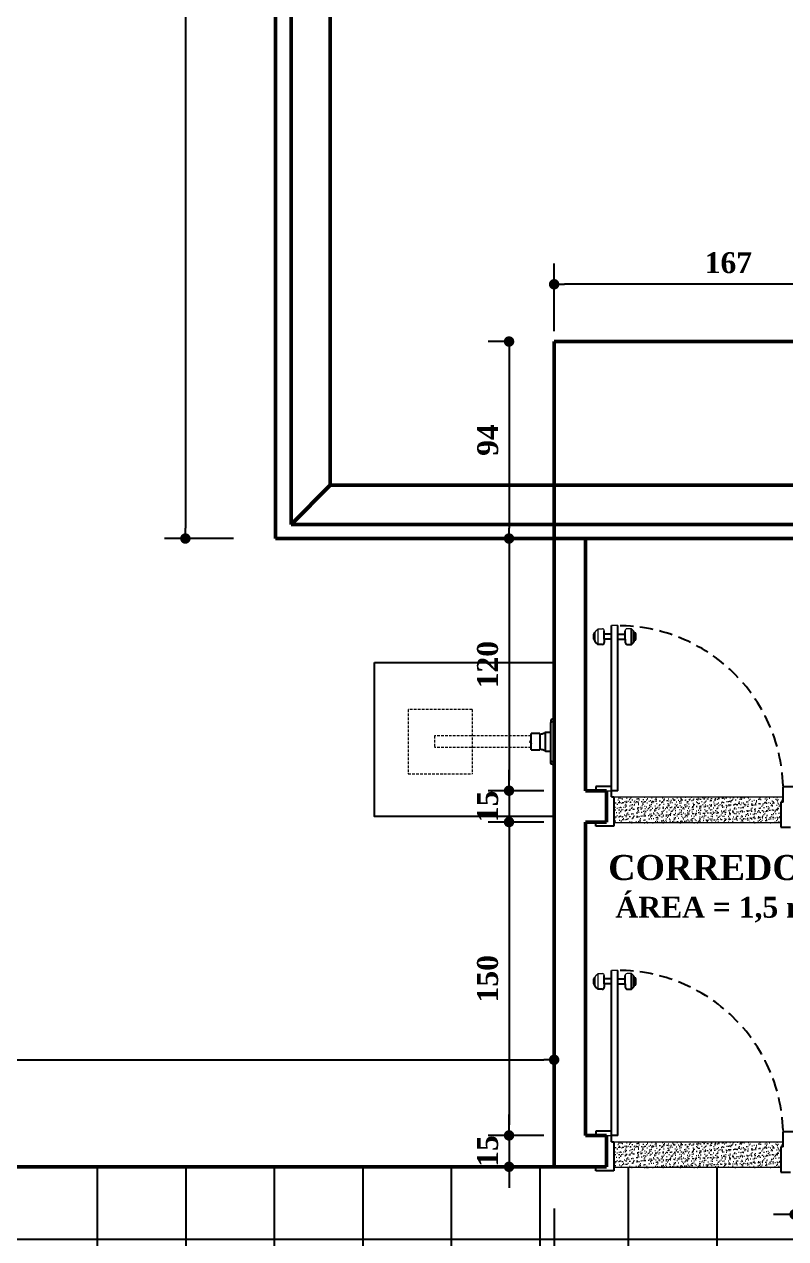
# Model space of a CAD drawing. Header units: millimetres. Extents: x 14929 to 124997, y 1647 to 25134.
# Drawn here: x 15713 to 16077, y 21675 to 22256 of the extents above; entities that cross this region are included whole.
import ezdxf

# ---------------------------------------------------------------- set-up
doc = ezdxf.new("R2010")
doc.units = ezdxf.units.MM
doc.linetypes.add('HIDDEN', pattern=[9.525, 6.35, -3.175])
for name, color, linetype in [('ACESSORIOS', 2, 'Continuous'), ('Hachuria - Moveis', 1, 'Continuous'), ('Piso', 55, 'Continuous'), ('PORTAS', 3, 'Continuous'), ('Portas-Projeção', 55, 'HIDDEN')]:
    doc.layers.add(name, color=color, linetype=linetype)
for name, color, linetype, lineweight in [('Hachura', 1, 'Continuous', 9), ('Parede Baixa', 5, 'Continuous', 50), ('Pilares Sub-solo', 7, 'Continuous', 70), ('Pisos Externos', 15, 'Continuous', 9), ('Portas - Janelas', 2, 'Continuous', 20), ('Projeção Janela', 15, 'HIDDEN', 9)]:
    doc.layers.add(name, color=color, linetype=linetype, lineweight=lineweight)
doc.styles.add('Valéria', font='romantic.ttf', dxfattribs={"height": 10})
doc.dimstyles.new('Cota - 50', dxfattribs={"dimtxt": 10, "dimasz": 5, "dimexe": 10, "dimexo": 20, "dimgap": 5, "dimtad": 1, "dimtxsty": 'Valéria', "dimblk": 'DOT', "dimcen": 0, "dimclrd": 12, "dimclre": 12, "dimclrt": 2, "dimazin": 2, "dimtfac": 1, "dimtix": 1, "dimtmove": 0, "dimatfit": 3, "dimldrblk": 'DOT', "dimfxl": 1, "dimarcsym": 0})

# ---------------------------------------------------------------- blocks, each defined once
blk = doc.blocks.new('_Dot')
at = {"color": 0, "linetype": 'ByBlock', "lineweight": -2}
blk.add_line((-0.5, 0), (-1, 0), dxfattribs=at)
at = {"color": 0, "linetype": 'ByBlock', "const_width": 0.5}
blk.add_lwpolyline([(-0.25, 0, 1), (0.25, 0, 1)], format="xyb", close=True, dxfattribs=at)
blk = doc.blocks.new('*D702')
at = {"color": 12, "lineweight": -2, "transparency": 16777216}
for p, q in [((15966.4, 22109.41), (15966.4, 22141.82)), ((16133.08, 22109.41), (16133.08, 22141.82)), ((16128.08, 22131.82), (15971.4, 22131.82))]:
    blk.add_line(p, q, dxfattribs=at)
at = {"layer": 'Defpoints', "color": 0, "transparency": 16777216}
for p in [(15966.4, 22131.82), (15966.4, 22089.41), (16133.08, 22089.41)]:
    blk.add_point(p, dxfattribs=at)
at = {"color": 12, "lineweight": -2, "transparency": 16777216, "xscale": 5, "yscale": 5, "zscale": 5, "rotation": 180}
blk.add_blockref('_Dot', (15966.4, 22131.82), dxfattribs=at)
at = {"color": 12, "lineweight": -2, "transparency": 16777216, "xscale": 5, "yscale": 5, "zscale": 5}
blk.add_blockref('_Dot', (16133.08, 22131.82), dxfattribs=at)
at = {"color": 2, "transparency": 16777216, "insert": (16049.74, 22142.06), "char_height": 10, "attachment_point": 5, "style": 'Valéria'}
blk.add_mtext('{\\fRomantic|b1|i0|c2|p2;167}', dxfattribs=at)
blk = doc.blocks.new('*D703')
at = {"color": 12, "lineweight": -2, "transparency": 16777216}
for p, q in [((15946.4, 22104.41), (15934.83, 22104.41)), ((15944.83, 22099.41), (15944.83, 22015.1)), ((15946.4, 22010.1), (15934.83, 22010.1))]:
    blk.add_line(p, q, dxfattribs=at)
at = {"layer": 'Defpoints', "color": 0, "transparency": 16777216}
for p in [(15966.4, 22104.41), (15944.83, 22010.1), (15966.4, 22010.1)]:
    blk.add_point(p, dxfattribs=at)
at = {"color": 12, "lineweight": -2, "transparency": 16777216, "xscale": 5, "yscale": 5, "zscale": 5}
for p, rotation in [((15944.83, 22104.41), 90), ((15944.83, 22010.1), 270)]:
    blk.add_blockref('_Dot', p, dxfattribs=dict(at, rotation=rotation))
at = {"color": 2, "transparency": 16777216, "insert": (15934.68, 22057.25), "char_height": 10, "attachment_point": 5, "rotation": 90, "style": 'Valéria'}
blk.add_mtext('{\\fRomantic|b1|i0|c2|p2;94}', dxfattribs=at)
blk = doc.blocks.new('*D704')
at = {"color": 12, "lineweight": -2, "transparency": 16777216}
for p, q in [((15946.4, 22010.1), (15934.83, 22010.1)), ((15944.83, 22005.1), (15944.83, 21894.41)), ((15961.4, 21889.41), (15934.83, 21889.41))]:
    blk.add_line(p, q, dxfattribs=at)
at = {"layer": 'Defpoints', "color": 0, "transparency": 16777216}
for p in [(15966.4, 22010.1), (15944.83, 21889.41), (15981.4, 21889.41)]:
    blk.add_point(p, dxfattribs=at)
at = {"color": 12, "lineweight": -2, "transparency": 16777216, "xscale": 5, "yscale": 5, "zscale": 5}
for p, rotation in [((15944.83, 22010.1), 90), ((15944.83, 21889.41), 270)]:
    blk.add_blockref('_Dot', p, dxfattribs=dict(at, rotation=rotation))
at = {"color": 2, "transparency": 16777216, "insert": (15934.6, 21949.75), "char_height": 10, "attachment_point": 5, "rotation": 90, "style": 'Valéria'}
blk.add_mtext('{\\fRomantic|b1|i0|c2|p2;120}', dxfattribs=at)
blk = doc.blocks.new('*D705')
at = {"color": 12, "lineweight": -2, "transparency": 16777216}
for p, q in [((15944.83, 21894.41), (15944.83, 21899.41)), ((15961.4, 21889.41), (15934.83, 21889.41)), ((15944.83, 21889.41), (15944.83, 21874.41)), ((15961.4, 21874.41), (15934.83, 21874.41)), ((15944.83, 21869.41), (15944.83, 21864.41))]:
    blk.add_line(p, q, dxfattribs=at)
at = {"layer": 'Defpoints', "color": 0, "transparency": 16777216}
for p in [(15981.4, 21889.41), (15944.83, 21874.41), (15981.4, 21874.41)]:
    blk.add_point(p, dxfattribs=at)
at = {"color": 12, "lineweight": -2, "transparency": 16777216, "xscale": 5, "yscale": 5, "zscale": 5}
for p, rotation in [((15944.83, 21889.41), 270), ((15944.83, 21874.41), 90)]:
    blk.add_blockref('_Dot', p, dxfattribs=dict(at, rotation=rotation))
at = {"color": 2, "transparency": 16777216, "insert": (15934.61, 21881.91), "char_height": 10, "attachment_point": 5, "rotation": 90, "style": 'Valéria'}
blk.add_mtext('{\\fRomantic|b1|i0|c2|p2;15}', dxfattribs=at)
blk = doc.blocks.new('*D706')
at = {"color": 12, "lineweight": -2, "transparency": 16777216}
for p, q in [((15961.4, 21874.41), (15934.83, 21874.41)), ((15944.83, 21869.41), (15944.83, 21729.41)), ((15961.4, 21724.41), (15934.83, 21724.41))]:
    blk.add_line(p, q, dxfattribs=at)
at = {"layer": 'Defpoints', "color": 0, "transparency": 16777216}
for p in [(15981.4, 21874.41), (15944.83, 21724.41), (15981.4, 21724.41)]:
    blk.add_point(p, dxfattribs=at)
at = {"color": 12, "lineweight": -2, "transparency": 16777216, "xscale": 5, "yscale": 5, "zscale": 5}
for p, rotation in [((15944.83, 21874.41), 90), ((15944.83, 21724.41), 270)]:
    blk.add_blockref('_Dot', p, dxfattribs=dict(at, rotation=rotation))
at = {"color": 2, "transparency": 16777216, "insert": (15934.6, 21799.41), "char_height": 10, "attachment_point": 5, "rotation": 90, "style": 'Valéria'}
blk.add_mtext('{\\fRomantic|b1|i0|c2|p2;150}', dxfattribs=at)
blk = doc.blocks.new('*D707')
at = {"color": 12, "lineweight": -2, "transparency": 16777216}
for p, q in [((15944.83, 21729.41), (15944.83, 21734.41)), ((15961.4, 21724.41), (15934.83, 21724.41)), ((15944.83, 21724.41), (15944.83, 21709.41)), ((15946.4, 21709.41), (15934.83, 21709.41)), ((15944.83, 21704.41), (15944.83, 21699.41))]:
    blk.add_line(p, q, dxfattribs=at)
at = {"layer": 'Defpoints', "color": 0, "transparency": 16777216}
for p in [(15981.4, 21724.41), (15944.83, 21709.41), (15966.4, 21709.41)]:
    blk.add_point(p, dxfattribs=at)
at = {"color": 12, "lineweight": -2, "transparency": 16777216, "xscale": 5, "yscale": 5, "zscale": 5}
for p, rotation in [((15944.83, 21724.41), 270), ((15944.83, 21709.41), 90)]:
    blk.add_blockref('_Dot', p, dxfattribs=dict(at, rotation=rotation))
at = {"color": 2, "transparency": 16777216, "insert": (15934.61, 21716.91), "char_height": 10, "attachment_point": 5, "rotation": 90, "style": 'Valéria'}
blk.add_mtext('{\\fRomantic|b1|i0|c2|p2;15}', dxfattribs=at)
blk = doc.blocks.new('*D709')
at = {"color": 12, "lineweight": -2, "transparency": 16777216}
for p, q in [((16081.4, 21704.41), (16081.4, 21676.62)), ((16096.4, 21704.41), (16096.4, 21676.62)), ((16076.4, 21686.62), (16071.4, 21686.62)), ((16096.4, 21686.62), (16081.4, 21686.62)), ((16101.4, 21686.62), (16106.4, 21686.62))]:
    blk.add_line(p, q, dxfattribs=at)
at = {"layer": 'Defpoints', "color": 0, "transparency": 16777216}
for p in [(16081.4, 21724.41), (16096.4, 21724.41), (16081.4, 21686.62)]:
    blk.add_point(p, dxfattribs=at)
at = {"color": 12, "lineweight": -2, "transparency": 16777216, "xscale": 5, "yscale": 5, "zscale": 5}
blk.add_blockref('_Dot', (16081.4, 21686.62), dxfattribs=at)
at = {"color": 12, "lineweight": -2, "transparency": 16777216, "xscale": 5, "yscale": 5, "zscale": 5, "rotation": 180}
blk.add_blockref('_Dot', (16096.4, 21686.62), dxfattribs=at)
at = {"color": 2, "transparency": 16777216, "insert": (16088.9, 21696.85), "char_height": 10, "attachment_point": 5, "style": 'Valéria'}
blk.add_mtext('{\\fRomantic|b1|i0|c2|p2;15}', dxfattribs=at)
blk = doc.blocks.new('*D711')
at = {"color": 12, "lineweight": -2, "transparency": 16777216}
for p, q in [((15813.08, 22733.57), (15780.02, 22733.57)), ((15790.02, 22728.57), (15790.02, 22015.1)), ((15813.08, 22010.1), (15780.02, 22010.1))]:
    blk.add_line(p, q, dxfattribs=at)
at = {"layer": 'Defpoints', "color": 0, "transparency": 16777216}
for p in [(15833.08, 22733.57), (15790.02, 22010.1), (15833.08, 22010.1)]:
    blk.add_point(p, dxfattribs=at)
at = {"color": 12, "lineweight": -2, "transparency": 16777216, "xscale": 5, "yscale": 5, "zscale": 5}
for p, rotation in [((15790.02, 22733.57), 90), ((15790.02, 22010.1), 270)]:
    blk.add_blockref('_Dot', p, dxfattribs=dict(at, rotation=rotation))
at = {"color": 2, "transparency": 16777216, "insert": (15779.82, 22371.84), "char_height": 10, "attachment_point": 5, "rotation": 90, "style": 'Valéria'}
blk.add_mtext('{\\fRomantic|b1|i0|c2|p2;700}', dxfattribs=at)
blk = doc.blocks.new('*D730')
at = {"color": 12, "lineweight": -2, "transparency": 16777216}
for p, q in [((15393.73, 21754.41), (15393.73, 21770.61)), ((15966.4, 21729.41), (15966.4, 21770.61)), ((15398.73, 21760.61), (15961.4, 21760.61))]:
    blk.add_line(p, q, dxfattribs=at)
at = {"layer": 'Defpoints', "color": 0, "transparency": 16777216}
for p in [(15966.4, 21760.61), (15393.73, 21734.41), (15966.4, 21709.41)]:
    blk.add_point(p, dxfattribs=at)
at = {"color": 12, "lineweight": -2, "transparency": 16777216, "xscale": 5, "yscale": 5, "zscale": 5, "rotation": 180}
blk.add_blockref('_Dot', (15393.73, 21760.61), dxfattribs=at)
at = {"color": 12, "lineweight": -2, "transparency": 16777216, "xscale": 5, "yscale": 5, "zscale": 5}
blk.add_blockref('_Dot', (15966.4, 21760.61), dxfattribs=at)
at = {"color": 2, "transparency": 16777216, "insert": (15680.06, 21770.75), "char_height": 10, "attachment_point": 5, "style": 'Valéria'}
blk.add_mtext('{\\fRomantic|b1|i0|c2|p2;572}', dxfattribs=at)
blk = doc.blocks.new('*D749')
at = {"color": 12, "lineweight": -2, "transparency": 16777216}
for p, q in [((15966.4, 21689.41), (15966.4, 21626.93)), ((16311.4, 21689.41), (16311.4, 21626.93)), ((16306.4, 21636.93), (15971.4, 21636.93))]:
    blk.add_line(p, q, dxfattribs=at)
at = {"layer": 'Defpoints', "color": 0, "transparency": 16777216}
for p in [(15966.4, 21709.41), (16311.4, 21709.41), (15966.4, 21636.93)]:
    blk.add_point(p, dxfattribs=at)
at = {"color": 12, "lineweight": -2, "transparency": 16777216, "xscale": 5, "yscale": 5, "zscale": 5, "rotation": 180}
blk.add_blockref('_Dot', (15966.4, 21636.93), dxfattribs=at)
at = {"color": 12, "lineweight": -2, "transparency": 16777216, "xscale": 5, "yscale": 5, "zscale": 5}
blk.add_blockref('_Dot', (16311.4, 21636.93), dxfattribs=at)
at = {"color": 2, "transparency": 16777216, "insert": (16138.9, 21647.12), "char_height": 10, "attachment_point": 5, "style": 'Valéria'}
blk.add_mtext('345', dxfattribs=at)

msp = doc.modelspace()

# ---------------------------------------------------------------- hatches: boundary and pattern name
at = {"layer": 'Piso'}
h = msp.add_hatch(dxfattribs=at)
h.set_pattern_fill('ANSI37', color=256, scale=13.33333, angle=-45)
h.paths.add_polyline_path([(15783.87, 21548.572), (15843.87, 21548.572), (15843.87, 21398.572), (15783.87, 21398.572)], flags=16)
h.paths.add_polyline_path([(15983.87, 21548.572), (15983.87, 21488.572), (15843.87, 21488.572), (15843.87, 21548.572)], flags=16)
edge = h.paths.add_edge_path(flags=16)
edge.add_line((15745.804, 21498.938), (15750.002, 21495.093))
edge.add_arc((15763.994, 21489.407), 15.104, 157.882989, 198.416784)
edge.add_line((15749.664, 21484.635), (15745.804, 21480.755))
edge.add_line((15745.804, 21480.755), (15745.804, 21498.938))
edge = h.paths.add_edge_path(flags=16)
edge.add_line((15750.187, 21445.309), (15746.328, 21441.429))
edge.add_line((15746.328, 21441.429), (15746.328, 21459.612))
edge.add_line((15746.328, 21459.612), (15750.525, 21455.767))
edge.add_arc((15764.517, 21450.081), 15.104, 157.882989, 198.416784)
edge = h.paths.add_edge_path(flags=16)
edge.add_arc((15764.517, 21450.081), 15.104, 0, 360)
edge = h.paths.add_edge_path(flags=16)
edge.add_line((15522.404, 21630.793), (15522.404, 21649.951))
edge.add_line((15522.404, 21649.951), (15622.404, 21649.951))
edge.add_line((15622.404, 21649.951), (15622.404, 21630.793))
edge.add_line((15622.404, 21630.793), (15600.16, 21630.793))
edge.add_arc((15600.16, 21625.827), 4.967, 90, 180)
edge.add_line((15595.193, 21625.827), (15595.193, 21596.027))
edge.add_arc((15600.16, 21596.027), 4.967, 180, 270)
edge.add_line((15600.16, 21591.06), (15622.404, 21591.06))
edge.add_line((15622.404, 21591.06), (15622.404, 21571.885))
edge.add_line((15622.404, 21571.885), (15600.16, 21571.885))
edge.add_arc((15600.16, 21566.919), 4.967, 90, 180)
edge.add_line((15595.193, 21566.919), (15595.193, 21537.119))
edge.add_arc((15600.16, 21537.119), 4.967, 180, 270)
edge.add_line((15600.16, 21532.152), (15622.404, 21532.152))
edge.add_line((15622.404, 21532.152), (15622.404, 21513.492))
edge.add_line((15622.404, 21513.492), (15600.16, 21513.492))
edge.add_arc((15600.16, 21508.525), 4.967, 90, 180)
edge.add_line((15595.193, 21508.525), (15595.193, 21478.725))
edge.add_arc((15600.16, 21478.725), 4.967, 180, 270)
edge.add_line((15600.16, 21473.758), (15622.404, 21473.758))
edge.add_line((15622.404, 21473.758), (15622.404, 21449.951))
edge.add_line((15622.404, 21449.951), (15522.404, 21449.951))
edge.add_line((15522.404, 21449.951), (15522.404, 21473.758))
edge.add_line((15522.404, 21473.758), (15541.221, 21473.758))
edge.add_arc((15541.221, 21478.725), 4.967, 270, 360)
edge.add_line((15546.187, 21478.725), (15546.187, 21508.525))
edge.add_arc((15541.221, 21508.525), 4.967, 0, 90)
edge.add_line((15541.221, 21513.492), (15522.404, 21513.492))
edge.add_line((15522.404, 21513.492), (15522.404, 21532.152))
edge.add_line((15522.404, 21532.152), (15541.221, 21532.152))
edge.add_arc((15541.221, 21537.119), 4.967, 270, 360)
edge.add_line((15546.187, 21537.119), (15546.187, 21566.919))
edge.add_arc((15541.221, 21566.919), 4.967, 0, 90)
edge.add_line((15541.221, 21571.885), (15522.404, 21571.885))
edge.add_line((15522.404, 21571.885), (15522.404, 21591.06))
edge.add_line((15522.404, 21591.06), (15541.221, 21591.06))
edge.add_arc((15541.221, 21596.027), 4.967, 270, 360)
edge.add_line((15546.187, 21596.027), (15546.187, 21625.827))
edge.add_arc((15541.221, 21625.827), 4.967, 0, 90)
edge.add_line((15541.221, 21630.793), (15522.404, 21630.793))
edge = h.paths.add_edge_path(flags=0)
edge.add_arc((15541.221, 21625.827), 4.967, 0, 90)
edge.add_line((15541.221, 21630.793), (15522.404, 21630.793))
edge.add_line((15522.404, 21630.793), (15522.404, 21591.06))
edge.add_line((15522.404, 21591.06), (15541.221, 21591.06))
edge.add_arc((15541.221, 21596.027), 4.967, 270, 360)
edge.add_line((15546.187, 21596.027), (15546.187, 21625.827))
edge = h.paths.add_edge_path(flags=16)
edge.add_line((15541.221, 21532.152), (15522.404, 21532.152))
edge.add_line((15522.404, 21532.152), (15522.404, 21571.885))
edge.add_line((15522.404, 21571.885), (15541.221, 21571.885))
edge.add_arc((15541.221, 21566.919), 4.967, 0, 90, ccw=False)
edge.add_line((15546.187, 21566.919), (15546.187, 21537.119))
edge.add_arc((15541.221, 21537.119), 4.967, -90, 0, ccw=False)
edge = h.paths.add_edge_path(flags=16)
edge.add_arc((15541.221, 21508.525), 4.967, 0, 90)
edge.add_line((15541.221, 21513.492), (15522.404, 21513.492))
edge.add_line((15522.404, 21513.492), (15522.404, 21473.758))
edge.add_line((15522.404, 21473.758), (15541.221, 21473.758))
edge.add_arc((15541.221, 21478.725), 4.967, 270, 360)
edge.add_line((15546.187, 21478.725), (15546.187, 21508.525))
edge = h.paths.add_edge_path(flags=16)
edge.add_line((15511.421, 21513.492), (15522.404, 21513.492))
edge.add_line((15522.404, 21513.492), (15522.404, 21473.758))
edge.add_line((15522.404, 21473.758), (15511.421, 21473.758))
edge.add_arc((15511.421, 21478.725), 4.967, 180, 270, ccw=False)
edge.add_line((15506.454, 21478.725), (15506.454, 21508.525))
edge.add_arc((15511.421, 21508.525), 4.967, 90, 180, ccw=False)
edge = h.paths.add_edge_path(flags=16)
edge.add_line((15504.716, 21473.692), (15501.997, 21472.473))
edge.add_arc((15548.644, 21493.203), 51.046, 155.131025, 203.960911, ccw=False)
edge.add_line((15502.331, 21514.671), (15505.163, 21513.69))
edge.add_arc((15548.644, 21493.203), 48.066, 154.771623, 203.949464)
edge = h.paths.add_edge_path(flags=16)
edge.add_line((15511.421, 21571.885), (15522.404, 21571.885))
edge.add_line((15522.404, 21571.885), (15522.404, 21532.152))
edge.add_line((15522.404, 21532.152), (15511.421, 21532.152))
edge.add_arc((15511.421, 21537.119), 4.967, 180, 270, ccw=False)
edge.add_line((15506.454, 21537.119), (15506.454, 21566.919))
edge.add_arc((15511.421, 21566.919), 4.967, 90, 180, ccw=False)
edge = h.paths.add_edge_path(flags=16)
edge.add_line((15502.331, 21573.064), (15505.163, 21572.084))
edge.add_arc((15548.644, 21551.597), 48.066, 154.771623, 203.949464)
edge.add_line((15504.716, 21532.085), (15501.997, 21530.866))
edge.add_arc((15548.644, 21551.597), 51.046, 155.131025, 203.960911, ccw=False)
edge = h.paths.add_edge_path(flags=16)
edge.add_line((15629.96, 21532.152), (15622.404, 21532.152))
edge.add_line((15622.404, 21532.152), (15622.404, 21571.885))
edge.add_line((15622.404, 21571.885), (15629.96, 21571.885))
edge.add_arc((15629.96, 21566.919), 4.967, 0, 90, ccw=False)
edge.add_line((15634.927, 21566.919), (15634.927, 21537.119))
edge.add_arc((15629.96, 21537.119), 4.967, 270, 360, ccw=False)
edge = h.paths.add_edge_path(flags=0)
edge.add_line((15600.16, 21571.885), (15622.404, 21571.885))
edge.add_line((15622.404, 21571.885), (15622.404, 21532.152))
edge.add_line((15622.404, 21532.152), (15600.16, 21532.152))
edge.add_arc((15600.16, 21537.119), 4.967, 180, 270, ccw=False)
edge.add_line((15595.193, 21537.119), (15595.193, 21566.919))
edge.add_arc((15600.16, 21566.919), 4.967, 90, 180, ccw=False)
edge = h.paths.add_edge_path(flags=16)
edge.add_line((15636.218, 21572.084), (15639.049, 21573.064))
edge.add_arc((15592.737, 21551.597), 51.046, -23.960911, 24.868975, ccw=False)
edge.add_line((15639.384, 21530.866), (15636.664, 21532.085))
edge.add_arc((15592.737, 21551.597), 48.066, 336.050536, 385.228377)
edge = h.paths.add_edge_path(flags=0)
edge.add_line((15600.16, 21513.492), (15622.404, 21513.492))
edge.add_line((15622.404, 21513.492), (15622.404, 21473.758))
edge.add_line((15622.404, 21473.758), (15600.16, 21473.758))
edge.add_arc((15600.16, 21478.725), 4.967, 180, 270, ccw=False)
edge.add_line((15595.193, 21478.725), (15595.193, 21508.525))
edge.add_arc((15600.16, 21508.525), 4.967, 90, 180, ccw=False)
edge = h.paths.add_edge_path(flags=16)
edge.add_line((15629.96, 21473.758), (15622.404, 21473.758))
edge.add_line((15622.404, 21473.758), (15622.404, 21513.492))
edge.add_line((15622.404, 21513.492), (15629.96, 21513.492))
edge.add_arc((15629.96, 21508.525), 4.967, 0, 90, ccw=False)
edge.add_line((15634.927, 21508.525), (15634.927, 21478.725))
edge.add_arc((15629.96, 21478.725), 4.967, 270, 360, ccw=False)
edge = h.paths.add_edge_path(flags=16)
edge.add_line((15636.218, 21513.69), (15639.049, 21514.671))
edge.add_arc((15592.737, 21493.203), 51.046, -23.960911, 24.868975, ccw=False)
edge.add_line((15639.384, 21472.473), (15636.664, 21473.692))
edge.add_arc((15592.737, 21493.203), 48.066, 336.050536, 385.228377)
h.paths.add_polyline_path([(16168.725, 21709.407), (15395.31, 21709.407), (15393.725, 21384.407), (15653.725, 21384.407), (15653.725, 21254.407), (15842.921, 21257.455), (15842.921, 21327.58), (15913.446, 21329.571), (15878.749, 21328.759), (15878.749, 21331.509), (15875.737, 21331.509), (15875.737, 21333.342), (15880.321, 21333.342), (15880.305, 21328.759), (15883.071, 21328.759), (15918.612, 21327.58), (15917.171, 21257.455), (15923.725, 21314.407), (16088.656, 21314.407), (16093.725, 21314.407), (16093.725, 21406.407), (16153.725, 21406.407), (16153.725, 21446.072), (16063.87, 21446.072), (16063.87, 21548.572), (16153.725, 21548.572), (16153.725, 21554.407), (16168.725, 21554.407)])
at = {"layer": 'Pisos Externos'}
h = msp.add_hatch(dxfattribs=at)
h.set_pattern_fill('AR-SAND', color=256, scale=0.05, angle=225)
h.set_pattern_definition([(262.5, (112437.8524, 29858.4945), (1.786906744, -1.673767446), [0, -1.9304, 0, -2.159, 0, -2.06375]), (232.5, (112437.8524, 29858.4945), (0.94505464, -4.12366426), [0, -1.0414, 0, -1.7399, 0, -0.66675]), (192.5, (112438.957, 29859.599), (-2.79149913, -2.80166156), [0, -0.635, 0, -2.286, 0, -2.9845]), (182.5, (112438.957, 29859.599), (-1.91140555, -3.48775391), [0, -0.3175, 0, -1.4986, 0, -1.7145])])
h.paths.add_polyline_path([(16074.904, 21883.935), (16075.905, 21883.935), (16075.905, 21886.407), (15994.904, 21886.407), (15994.904, 21873.992), (16074.904, 21873.992)])
h = msp.add_hatch(dxfattribs=at)
h.set_pattern_fill('AR-SAND', color=256, scale=0.05, angle=225)
h.set_pattern_definition([(262.5, (112437.8524, 29693.4945), (1.786906744, -1.673767446), [0, -1.9304, 0, -2.159, 0, -2.06375]), (232.5, (112437.8524, 29693.4945), (0.94505464, -4.12366426), [0, -1.0414, 0, -1.7399, 0, -0.66675]), (192.5, (112438.957, 29694.599), (-2.79149913, -2.80166156), [0, -0.635, 0, -2.286, 0, -2.9845]), (182.5, (112438.957, 29694.599), (-1.91140555, -3.48775391), [0, -0.3175, 0, -1.4986, 0, -1.7145])])
h.paths.add_polyline_path([(16074.904, 21718.935), (16075.905, 21718.935), (16075.905, 21721.407), (15994.904, 21721.407), (15994.904, 21708.992), (16074.904, 21708.992)])

# ---------------------------------------------------------------- linework, layer by layer
at = {"layer": 'ACESSORIOS', "color": 2, "linetype": 'Continuous'}
for p, q in [((15993.904, 21891.407), (15986.404, 21891.407)), ((15986.404, 21891.407), (15986.404, 21889.407)), ((15986.404, 21872.407), (15986.404, 21874.407)), ((15994.904, 21872.407), (15986.404, 21872.407)), ((15993.904, 21726.407), (15986.404, 21726.407)), ((15986.404, 21726.407), (15986.404, 21724.407)), ((15986.404, 21707.407), (15986.404, 21709.407)), ((15994.904, 21707.407), (15986.404, 21707.407))]:
    msp.add_line(p, q, dxfattribs=at)
at = {"layer": 'Hachura'}
for p, q in [((15994.904, 21886.407), (16075.905, 21886.407)), ((16074.903, 21873.992), (15994.904, 21873.992)), ((15994.904, 21721.407), (16075.905, 21721.407)), ((16074.903, 21708.992), (15994.904, 21708.992))]:
    msp.add_line(p, q, dxfattribs=at)
at = {"layer": 'Hachuria - Moveis'}
for p, q in [((15964.872, 21923.269), (15964.863, 21923.192)), ((15964.863, 21923.192), (15964.863, 21921.89)), ((15964.863, 21921.89), (15964.872, 21921.98)), ((15964.863, 21917.273), (15964.863, 21921.89)), ((15964.899, 21923.347), (15964.872, 21923.269)), ((15964.872, 21921.98), (15964.899, 21922.071)), ((15964.941, 21923.422), (15964.899, 21923.347)), ((15964.899, 21922.071), (15964.941, 21922.158)), ((15964.996, 21923.487), (15964.941, 21923.422)), ((15964.941, 21922.158), (15965.129, 21922.335)), ((15965.06, 21923.539), (15964.996, 21923.487)), ((15965.129, 21923.573), (15965.06, 21923.539)), ((15966.404, 21924.038), (15965.129, 21923.573)), ((15965.129, 21922.335), (15965.798, 21922.62)), ((15965.798, 21922.62), (15966.404, 21922.859)), ((15966.404, 21924.038), (15966.404, 21901.638)), ((15959.494, 21916.765), (15955.484, 21916.765)), ((15955.484, 21913.649), (15955.484, 21916.765)), ((15959.494, 21916.765), (15959.494, 21916.179)), ((15959.708, 21916.269), (15959.494, 21916.179)), ((15959.494, 21916.179), (15959.494, 21909.496)), ((15959.926, 21916.347), (15959.708, 21916.269)), ((15960.148, 21916.415), (15959.926, 21916.347)), ((15960.372, 21916.471), (15960.148, 21916.415)), ((15960.601, 21916.516), (15960.372, 21916.471)), ((15960.959, 21916.598), (15960.601, 21916.516)), ((15961.301, 21916.715), (15960.959, 21916.598)), ((15961.627, 21916.866), (15961.301, 21916.715)), ((15961.938, 21917.052), (15961.627, 21916.866)), ((15962.232, 21917.273), (15961.938, 21917.052)), ((15964.863, 21917.273), (15962.232, 21917.273)), ((15962.232, 21908.403), (15962.232, 21917.273)), ((15964.863, 21908.403), (15964.863, 21917.273)), ((15954.984, 21912.979), (15954.973, 21912.838)), ((15954.984, 21912.697), (15954.973, 21912.838)), ((15954.984, 21912.979), (15955.017, 21913.116)), ((15954.984, 21912.697), (15955.017, 21912.56)), ((15955.017, 21913.116), (15955.071, 21913.247)), ((15955.071, 21912.429), (15955.017, 21912.56)), ((15955.145, 21913.367), (15955.071, 21913.247)), ((15955.145, 21912.308), (15955.071, 21912.429)), ((15955.145, 21913.367), (15955.237, 21913.475)), ((15955.145, 21912.308), (15955.237, 21912.201)), ((15955.344, 21913.567), (15955.237, 21913.475)), ((15955.344, 21912.109), (15955.237, 21912.201)), ((15955.344, 21913.567), (15955.465, 21913.64)), ((15955.344, 21912.109), (15955.465, 21912.035)), ((15955.465, 21913.64), (15955.484, 21913.649)), ((15955.484, 21912.027), (15955.465, 21912.035)), ((15955.484, 21912.027), (15955.484, 21913.649)), ((15955.484, 21908.911), (15955.484, 21912.027)), ((15955.484, 21908.911), (15959.494, 21908.911)), ((15959.494, 21909.496), (15959.708, 21909.407)), ((15959.494, 21909.496), (15959.494, 21908.911)), ((15959.708, 21909.407), (15959.926, 21909.329)), ((15959.926, 21909.329), (15960.148, 21909.261)), ((15960.148, 21909.261), (15960.372, 21909.205)), ((15960.372, 21909.205), (15960.601, 21909.16)), ((15960.601, 21909.16), (15960.959, 21909.078)), ((15960.959, 21909.078), (15961.301, 21908.961)), ((15961.301, 21908.961), (15961.628, 21908.809)), ((15961.628, 21908.809), (15961.938, 21908.624)), ((15961.938, 21908.624), (15962.232, 21908.403)), ((15962.232, 21908.403), (15964.863, 21908.403)), ((15964.863, 21903.786), (15964.863, 21908.403)), ((15964.872, 21903.696), (15964.863, 21903.786)), ((15964.863, 21902.483), (15964.863, 21903.786)), ((15964.899, 21903.605), (15964.872, 21903.696)), ((15964.941, 21903.518), (15964.899, 21903.605)), ((15965.129, 21903.34), (15964.941, 21903.518)), ((15965.798, 21903.055), (15965.129, 21903.34)), ((15966.404, 21902.817), (15965.798, 21903.055)), ((15965.06, 21902.137), (15964.996, 21902.189)), ((15965.129, 21902.103), (15965.06, 21902.137)), ((15966.404, 21901.638), (15965.129, 21902.103))]:
    msp.add_line(p, q, dxfattribs=at)
msp.add_arc((15965.199, 21902.458), 0.337, 175.710369, 232.925128, dxfattribs=at)
at = {"layer": 'Parede Baixa'}
for p, q in [((15833.076, 22733.569), (15833.076, 22010.101)), ((15840.576, 22726.069), (15840.576, 22016.907)), ((15859.326, 22706.875), (15859.326, 22035.657)), ((15966.404, 21709.407), (15966.404, 22104.407)), ((15966.404, 22104.407), (16311.404, 22104.407)), ((15859.326, 22035.657), (15840.576, 22016.907)), ((15859.326, 22035.657), (16106.826, 22035.657)), ((15840.576, 22016.907), (16125.576, 22016.907)), ((15833.076, 22010.101), (16133.076, 22010.101)), ((15981.404, 21889.407), (15981.404, 22010.101)), ((15981.404, 21889.407), (15991.404, 21889.407)), ((15991.404, 21874.407), (15991.404, 21889.407)), ((15981.404, 21874.407), (15991.404, 21874.407)), ((15981.404, 21724.407), (15981.404, 21874.407)), ((15981.404, 21724.407), (15991.404, 21724.407)), ((15991.404, 21709.407), (15991.404, 21724.407)), ((15991.404, 21709.407), (15393.725, 21709.407))]:
    msp.add_line(p, q, dxfattribs=at)
at = {"layer": 'Piso'}
msp.add_lwpolyline([(15880.539, 21950.827), (15966.404, 21950.827), (15966.404, 21876.989), (15880.539, 21876.989)], close=True, dxfattribs=at)
at = {"layer": 'PORTAS', "color": 2, "linetype": 'Continuous'}
for p, q in [((15993.904, 21889.407), (15993.904, 21968.407)), ((15996.904, 21889.407), (15996.904, 21968.407)), ((16003.404, 21959.407), (16003.404, 21966.907)), ((15985.404, 21961.907), (15985.404, 21964.407)), ((15985.904, 21961.407), (15985.904, 21964.907)), ((15986.257, 21960.553), (15985.904, 21961.407)), ((15987.404, 21959.407), (15986.257, 21960.553)), ((15990.404, 21964.407), (15990.404, 21965.907)), ((15993.904, 21964.407), (15990.404, 21964.407)), ((15990.404, 21961.907), (15990.404, 21964.407)), ((15990.404, 21961.907), (15990.404, 21960.407)), ((15993.904, 21961.907), (15990.404, 21961.907)), ((15996.904, 21964.407), (16000.404, 21964.407)), ((15996.904, 21961.907), (16000.404, 21961.907)), ((16000.404, 21964.407), (16000.404, 21965.907)), ((16000.404, 21961.907), (16000.404, 21964.407)), ((16000.404, 21961.907), (16000.404, 21960.407)), ((16003.404, 21959.407), (16004.55, 21960.553)), ((16004.55, 21960.553), (16004.904, 21961.407)), ((16004.904, 21961.407), (16004.904, 21964.907)), ((16005.404, 21961.907), (16005.404, 21964.407)), ((15987.336, 21959.475), (15987.404, 21959.543)), ((15989.404, 21959.407), (15987.404, 21959.407)), ((16001.404, 21959.407), (16003.404, 21959.407)), ((15993.904, 21886.407), (15993.904, 21891.407)), ((16075.905, 21891.351), (16083.394, 21891.351)), ((16075.905, 21883.935), (16075.905, 21891.351)), ((15996.904, 21889.407), (15993.904, 21889.407)), ((15993.904, 21886.407), (15994.904, 21886.407)), ((15994.904, 21886.407), (15994.904, 21872.407)), ((16074.904, 21883.935), (16074.904, 21871.902)), ((16075.905, 21883.935), (16074.904, 21883.935)), ((16074.904, 21871.902), (16079.404, 21871.902)), ((15993.904, 21724.407), (15993.904, 21803.407)), ((15996.904, 21724.407), (15996.904, 21803.407)), ((15985.404, 21796.907), (15985.404, 21799.407)), ((15985.904, 21796.407), (15985.904, 21799.907)), ((15990.404, 21799.407), (15990.404, 21800.907)), ((15993.904, 21799.407), (15990.404, 21799.407)), ((15990.404, 21796.907), (15990.404, 21799.407)), ((15996.904, 21799.407), (16000.404, 21799.407)), ((16000.404, 21799.407), (16000.404, 21800.907)), ((16000.404, 21796.907), (16000.404, 21799.407)), ((16003.404, 21794.407), (16003.404, 21801.907)), ((16004.904, 21796.407), (16004.904, 21799.907)), ((16005.404, 21796.907), (16005.404, 21799.407)), ((15986.257, 21795.553), (15985.904, 21796.407)), ((15987.404, 21794.407), (15986.257, 21795.553)), ((15987.336, 21794.475), (15987.404, 21794.543)), ((15989.404, 21794.407), (15987.404, 21794.407)), ((15990.404, 21796.907), (15990.404, 21795.407)), ((15993.904, 21796.907), (15990.404, 21796.907)), ((15996.904, 21796.907), (16000.404, 21796.907)), ((16000.404, 21796.907), (16000.404, 21795.407)), ((16001.404, 21794.407), (16003.404, 21794.407)), ((16003.404, 21794.407), (16004.55, 21795.553)), ((16004.55, 21795.553), (16004.904, 21796.407)), ((15993.904, 21721.407), (15993.904, 21726.407)), ((15996.904, 21724.407), (15993.904, 21724.407)), ((16075.905, 21726.351), (16081.404, 21726.351)), ((16075.905, 21718.935), (16075.905, 21726.351)), ((15993.904, 21721.407), (15994.904, 21721.407)), ((15994.904, 21721.407), (15994.904, 21707.407)), ((16074.904, 21718.935), (16074.904, 21706.902)), ((16075.905, 21718.935), (16074.904, 21718.935)), ((16074.904, 21706.902), (16079.404, 21706.902))]:
    msp.add_line(p, q, dxfattribs=at)
for centre, radius, start, end in [((15985.904, 21964.407), 0.5, 90, 180), ((15985.904, 21961.907), 0.5, 180, 270), ((15989.404, 21960.407), 1, 270, 0), ((16001.404, 21960.407), 1, 180, 270), ((16004.904, 21964.407), 0.5, 0, 90), ((16004.904, 21961.907), 0.5, 270, 0), ((15985.904, 21799.407), 0.5, 90, 180), ((16004.904, 21799.407), 0.5, 0, 90), ((15985.904, 21796.907), 0.5, 180, 270), ((15989.404, 21795.407), 1, 270, 0), ((16001.404, 21795.407), 1, 180, 270), ((16004.904, 21796.907), 0.5, 270, 0)]:
    msp.add_arc(centre, radius, start, end, dxfattribs=at)
at = {"layer": 'Portas - Janelas'}
for p, q in [((15986.404, 21965.907), (15987.404, 21966.907)), ((15987.404, 21966.907), (15989.484, 21966.907)), ((15996.904, 21968.407), (15993.904, 21968.407)), ((16003.404, 21966.907), (16001.274, 21966.907)), ((16004.404, 21965.907), (16003.404, 21966.907)), ((16004.55, 21965.76), (16004.404, 21965.907)), ((15991.404, 21889.407), (15993.904, 21889.407)), ((15996.904, 21803.407), (15993.904, 21803.407)), ((15986.404, 21800.907), (15987.404, 21801.907)), ((15987.404, 21801.907), (15989.484, 21801.907)), ((16003.404, 21801.907), (16001.274, 21801.907)), ((16004.404, 21800.907), (16003.404, 21801.907)), ((16004.55, 21800.76), (16004.404, 21800.907)), ((15991.404, 21724.407), (15993.904, 21724.407))]:
    msp.add_line(p, q, dxfattribs=at)
at = {"layer": 'Portas - Janelas', "color": 2, "linetype": 'Continuous'}
for p, q in [((15987.404, 21959.407), (15987.404, 21966.907)), ((15986.257, 21965.76), (15985.904, 21964.907)), ((16004.404, 21960.407), (16004.404, 21965.907)), ((16004.55, 21965.76), (16004.904, 21964.907)), ((15986.257, 21800.76), (15985.904, 21799.907)), ((15987.404, 21794.407), (15987.404, 21801.907)), ((16004.404, 21795.407), (16004.404, 21800.907)), ((16004.55, 21800.76), (16004.904, 21799.907))]:
    msp.add_line(p, q, dxfattribs=at)
at = {"layer": 'Portas - Janelas'}
for centre, radius, start, end in [((15989.418, 21965.923), 0.987, 359.088152, 86.136054), ((16001.317, 21965.991), 0.917, 92.671, 185.255826), ((15989.418, 21800.923), 0.987, 359.088152, 86.136054), ((16001.317, 21800.991), 0.917, 92.671, 185.255826)]:
    msp.add_arc(centre, radius, start, end, dxfattribs=at)
at = {"layer": 'Portas-Projeção'}
for centre in [(15996.904, 21889.407), (15996.904, 21724.407)]:
    msp.add_arc(centre, 79, 1.752216, 90, dxfattribs=at)
at = {"layer": 'Projeção Janela', "linetype": 'HIDDEN', "ltscale": 0.2}
for p, q in [((15927.258, 21928.21), (15896.576, 21928.21)), ((15896.576, 21928.21), (15896.576, 21897.466)), ((15927.258, 21928.21), (15927.258, 21897.466)), ((15909.117, 21915.638), (15909.117, 21910.038)), ((15955.484, 21915.638), (15909.117, 21915.638)), ((15955.484, 21910.038), (15909.117, 21910.038)), ((15896.576, 21897.466), (15927.258, 21897.466))]:
    msp.add_line(p, q, dxfattribs=at)

# ---------------------------------------------------------------- texts
at = {"layer": 'Pilares Sub-solo', "insert": (16045.108, 21858.659, -9825), "char_height": 12, "attachment_point": 2, "style": 'Valéria'}
msp.add_mtext('{\\fRomantic|b1|i0|c2|p2;CORREDOR\\P\\H0.83333x;ÁREA = 1,5 m²}', dxfattribs=at)

# ---------------------------------------------------------------- dimensions: what is measured, and where the dimension line sits
for base, p1, p2, text, picture, middle in [((15790.016, 22010.101), (15833.076, 22733.569), (15833.076, 22010.101), '{\\fRomantic|b1|i0|c2|p2;700}', '*D711', (15779.818, 22371.835)), ((15944.833, 22010.101), (15966.404, 22104.407), (15966.404, 22010.101), '{\\fRomantic|b1|i0|c2|p2;94}', '*D703', (15934.679, 22057.254))]:
    dim = msp.add_linear_dim(base=base, p1=p1, p2=p2, angle=90, text=text, dimstyle='Cota - 50')
    dim.commit()
    dim.dimension.update_dxf_attribs({"geometry": picture, "text_midpoint": middle})
for base, p1, p2, text, picture, middle in [((15966.404, 22131.825), (16133.076, 22089.407), (15966.404, 22089.407), '{\\fRomantic|b1|i0|c2|p2;167}', '*D702', (16049.74, 22142.06)), ((15966.404, 21760.607), (15393.725, 21734.407), (15966.404, 21709.407), '{\\fRomantic|b1|i0|c2|p2;572}', '*D730', (15680.065, 21770.746)), ((16081.404, 21686.621), (16096.404, 21724.407), (16081.404, 21724.407), '{\\fRomantic|b1|i0|c2|p2;<>}', '*D709', (16088.904, 21696.849))]:
    dim = msp.add_linear_dim(base=base, p1=p1, p2=p2, text=text, dimstyle='Cota - 50', override={"dimtmove": 1})
    dim.commit()
    dim.dimension.update_dxf_attribs({"geometry": picture, "text_midpoint": middle})
for base, p1, p2, text, picture, middle in [((15944.833, 21889.407), (15966.404, 22010.101), (15981.404, 21889.407), '{\\fRomantic|b1|i0|c2|p2;120}', '*D704', (15934.598, 21949.754)), ((15944.833, 21874.407), (15981.404, 21889.407), (15981.404, 21874.407), '{\\fRomantic|b1|i0|c2|p2;<>}', '*D705', (15934.605, 21881.907)), ((15944.833, 21724.407), (15981.404, 21874.407), (15981.404, 21724.407), '{\\fRomantic|b1|i0|c2|p2;<>}', '*D706', (15934.598, 21799.407)), ((15944.833, 21709.407), (15981.404, 21724.407), (15966.404, 21709.407), '{\\fRomantic|b1|i0|c2|p2;<>}', '*D707', (15934.605, 21716.907))]:
    dim = msp.add_linear_dim(base=base, p1=p1, p2=p2, angle=90, text=text, dimstyle='Cota - 50', override={"dimtmove": 1})
    dim.commit()
    dim.dimension.update_dxf_attribs({"geometry": picture, "text_midpoint": middle})
dim = msp.add_linear_dim(base=(15966.404, 21636.93), p1=(16311.404, 21709.407), p2=(15966.404, 21709.407), dimstyle='Cota - 50')
dim.commit()
dim.dimension.update_dxf_attribs({"geometry": '*D749', "text_midpoint": (16138.904, 21647.122)})

doc.saveas('drawing.dxf')
